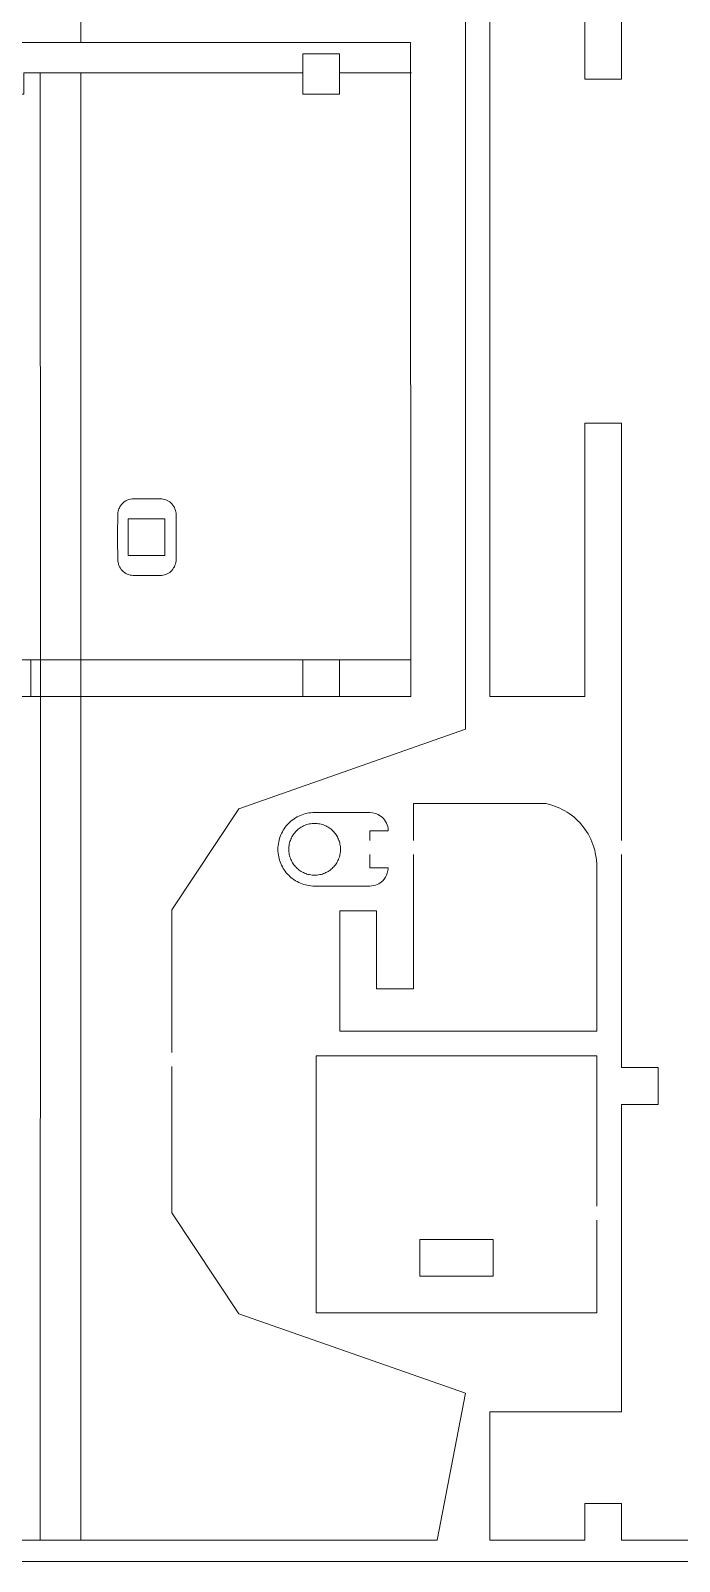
# Model space of a CAD drawing. Header units: centimetres. Extents: x -17.9 to 31.7, y -34.2 to -8.9.
# Drawn here: x 4.83 to 9.43, y -34.15 to -23.3 of the extents above; entities that cross this region are included whole.
import ezdxf

# ---------------------------------------------------------------- set-up
doc = ezdxf.new("R2010")
doc.units = ezdxf.units.CM
doc.header["$MEASUREMENT"] = 0
doc.layers.add('Layer 1', color=7, linetype='Continuous')

msp = doc.modelspace()

# ---------------------------------------------------------------- linework, layer by layer
at = {"layer": 'Layer 1', "color": 250, "lineweight": 9}
for points, knots in [([(8.34638, -17.57712), (8.34638, -17.57712), (8.34638, -18.09908), (8.34638, -18.09908), (8.34638, -18.09908), (8.34638, -18.09908), (8.08538, -18.09908), (8.08538, -18.09908), (8.08538, -18.09908), (8.08538, -18.09908), (8.08538, -18.32952), (8.08538, -18.32952), (8.08538, -18.32952), (8.08538, -18.32952), (8.75753, -18.32952), (8.75753, -18.32952), (8.75753, -18.32952), (8.75753, -18.32952), (8.75753, -18.09908), (8.75753, -18.09908), (8.75753, -18.09908), (8.75753, -18.09908), (9.01853, -18.09908), (9.01853, -18.09908), (9.01853, -18.09908), (9.01853, -18.09908), (9.01853, -20.33743), (9.01853, -20.33743), (9.01853, -20.33743), (9.01853, -20.33743), (9.27946, -20.33743), (9.27946, -20.33743), (9.27946, -20.33743), (9.27946, -20.33743), (9.27946, -20.598), (9.27946, -20.598), (9.27946, -20.598), (9.27946, -20.598), (9.01853, -20.598), (9.01853, -20.598), (9.01853, -20.598), (9.01853, -20.598), (9.01853, -23.64083), (9.01853, -23.64083), (9.01853, -23.64083), (9.01853, -23.64083), (8.75753, -23.64083), (8.75753, -23.64083), (8.75753, -23.64083), (8.75753, -23.64083), (8.75753, -22.77837), (8.75753, -22.77837), (8.75753, -22.77837), (8.75753, -22.77837), (8.08538, -22.77837), (8.08538, -22.77837), (8.08538, -22.77837), (8.08538, -22.77837), (8.08538, -28.02101), (8.08538, -28.02101), (8.08538, -28.02101), (8.08538, -28.02101), (8.75753, -28.02101), (8.75753, -28.02101), (8.75753, -28.02101), (8.75753, -28.02101), (8.75753, -26.08077), (8.75753, -26.08077), (8.75753, -26.08077), (8.75753, -26.08077), (9.01853, -26.08077), (9.01853, -26.08077), (9.01853, -26.08077), (9.01853, -26.08077), (9.01853, -29.03999), (9.01853, -29.03999)], [0, 0, 0, 0, 0.05, 0.05, 0.05, 0.05, 0.1, 0.1, 0.1, 0.1, 0.15, 0.15, 0.15, 0.15, 0.2, 0.2, 0.2, 0.2, 0.25, 0.25, 0.25, 0.25, 0.3, 0.3, 0.3, 0.3, 0.35, 0.35, 0.35, 0.35, 0.4, 0.4, 0.4, 0.4, 0.45, 0.45, 0.45, 0.45, 0.5, 0.5, 0.5, 0.5, 0.55, 0.55, 0.55, 0.55, 0.6, 0.6, 0.6, 0.6, 0.65, 0.65, 0.65, 0.65, 0.7, 0.7, 0.7, 0.7, 0.75, 0.75, 0.75, 0.75, 0.8, 0.8, 0.8, 0.8, 0.85, 0.85, 0.85, 0.85, 0.9, 0.9, 0.9, 0.9, 1, 1, 1, 1]), ([(5.82791, -30.64369), (5.82791, -30.64369), (5.82791, -31.68179), (5.82791, -31.68179), (5.82791, -31.68179), (5.82791, -31.68179), (6.3029, -32.39854), (6.3029, -32.39854), (6.3029, -32.39854), (6.3029, -32.39854), (7.91085, -32.96155), (7.91085, -32.96155), (7.91085, -32.96155), (7.91085, -32.96155), (7.71098, -34.00418), (7.71098, -34.00418), (7.71098, -34.00418), (7.71098, -34.00418), (5.18213, -34.00418), (5.18213, -34.00418), (5.18213, -34.00418), (5.18213, -34.00418), (4.66797, -34.00418), (4.66797, -34.00418), (4.66797, -34.00418), (4.66797, -34.00418), (1.9547, -34.00418), (1.9547, -34.00418), (1.9547, -34.00418), (1.9547, -34.00418), (1.9547, -24.82885), (1.9547, -24.82885), (1.9547, -24.82885), (1.9547, -24.82885), (1.9547, -24.67309), (1.9547, -24.67309), (1.9547, -24.67309), (1.9547, -24.67309), (2.76742, -24.21927), (2.76742, -24.21927), (2.76742, -24.21927), (2.76742, -24.21927), (2.64019, -23.9914), (2.64019, -23.9914), (2.64019, -23.9914), (2.64019, -23.9914), (3.32401, -23.60957), (3.32401, -23.60957), (3.32401, -23.60957), (3.32401, -23.60957), (3.45124, -23.83743), (3.45124, -23.83743), (3.45124, -23.83743), (3.45124, -23.83743), (4.26922, -23.38067), (4.26922, -23.38067), (4.26922, -23.38067), (4.26922, -23.38067), (5.18213, -23.38067), (5.18213, -23.38067), (5.18213, -23.38067), (5.18213, -23.38067), (5.18213, -17.83576), (5.18213, -17.83576)], [0, 0, 0, 0, 0.05882353, 0.05882353, 0.05882353, 0.05882353, 0.11764706, 0.11764706, 0.11764706, 0.11764706, 0.17647059, 0.17647059, 0.17647059, 0.17647059, 0.23529412, 0.23529412, 0.23529412, 0.23529412, 0.29411765, 0.29411765, 0.29411765, 0.29411765, 0.35294118, 0.35294118, 0.35294118, 0.35294118, 0.41176471, 0.41176471, 0.41176471, 0.41176471, 0.47058824, 0.47058824, 0.47058824, 0.47058824, 0.52941176, 0.52941176, 0.52941176, 0.52941176, 0.58823529, 0.58823529, 0.58823529, 0.58823529, 0.64705882, 0.64705882, 0.64705882, 0.64705882, 0.70588235, 0.70588235, 0.70588235, 0.70588235, 0.76470588, 0.76470588, 0.76470588, 0.76470588, 0.82352941, 0.82352941, 0.82352941, 0.82352941, 0.88235294, 0.88235294, 0.88235294, 0.88235294, 1, 1, 1, 1]), ([(5.82791, -20.77385), (5.82791, -20.77385), (5.82791, -21.36777), (5.82791, -21.36777), (5.82791, -21.36777), (5.82791, -21.36777), (6.3029, -22.0844), (6.3029, -22.0844), (6.3029, -22.0844), (6.3029, -22.0844), (7.91085, -22.64753), (7.91085, -22.64753), (7.91085, -22.64753), (7.91085, -22.64753), (7.91085, -28.25243), (7.91085, -28.25243), (7.91085, -28.25243), (7.91085, -28.25243), (6.30292, -28.81552), (6.30292, -28.81552), (6.30292, -28.81552), (6.30292, -28.81552), (5.82791, -29.53218), (5.82791, -29.53218), (5.82791, -29.53218), (5.82791, -29.53218), (5.82791, -30.54369), (5.82791, -30.54369)], [0, 0, 0, 0, 0.125, 0.125, 0.125, 0.125, 0.25, 0.25, 0.25, 0.25, 0.375, 0.375, 0.375, 0.375, 0.5, 0.5, 0.5, 0.5, 0.625, 0.625, 0.625, 0.625, 0.75, 0.75, 0.75, 0.75, 1, 1, 1, 1]), ([(9.01853, -29.13999), (9.01853, -29.13999), (9.01853, -30.65165), (9.01853, -30.65165), (9.01853, -30.65165), (9.01853, -30.65165), (9.27949, -30.65165), (9.27949, -30.65165), (9.27949, -30.65165), (9.27949, -30.65165), (9.27949, -30.91297), (9.27949, -30.91297), (9.27949, -30.91297), (9.27949, -30.91297), (9.01853, -30.91297), (9.01853, -30.91297), (9.01853, -30.91297), (9.01853, -30.91297), (9.01853, -33.0924), (9.01853, -33.0924), (9.01853, -33.0924), (9.01853, -33.0924), (8.08538, -33.0924), (8.08538, -33.0924), (8.08538, -33.0924), (8.08538, -33.0924), (8.08538, -34.00418), (8.08538, -34.00418), (8.08538, -34.00418), (8.08538, -34.00418), (8.75753, -34.00418), (8.75753, -34.00418), (8.75753, -34.00418), (8.75753, -34.00418), (8.75753, -33.7432), (8.75753, -33.7432), (8.75753, -33.7432), (8.75753, -33.7432), (9.01853, -33.7432), (9.01853, -33.7432), (9.01853, -33.7432), (9.01853, -33.7432), (9.01853, -34.00418), (9.01853, -34.00418), (9.01853, -34.00418), (9.01853, -34.00418), (14.08978, -34.00418), (14.08978, -34.00418), (14.08978, -34.00418), (14.08978, -34.00418), (14.08978, -33.7432), (14.08978, -33.7432), (14.08978, -33.7432), (14.08978, -33.7432), (14.35076, -33.7432), (14.35076, -33.7432), (14.35076, -33.7432), (14.35076, -33.7432), (14.35076, -34.00418), (14.35076, -34.00418), (14.35076, -34.00418), (14.35076, -34.00418), (15.0229, -34.00418), (15.0229, -34.00418), (15.0229, -34.00418), (15.0229, -34.00418), (15.0229, -33.0924), (15.0229, -33.0924), (15.0229, -33.0924), (15.0229, -33.0924), (14.08897, -33.09242), (14.08897, -33.09242), (14.08897, -33.09242), (14.08897, -33.09242), (14.08886, -30.91204), (14.08886, -30.91204), (14.08886, -30.91204), (14.08886, -30.91204), (13.8289, -30.91223), (13.8289, -30.91223), (13.8289, -30.91223), (13.8289, -30.91223), (13.82879, -30.65333), (13.82879, -30.65333), (13.82879, -30.65333), (13.82879, -30.65333), (14.08886, -30.65309), (14.08886, -30.65309), (14.08886, -30.65309), (14.08886, -30.65309), (14.08905, -26.08074), (14.08905, -26.08074), (14.08905, -26.08074), (14.08905, -26.08074), (14.35076, -26.08077), (14.35076, -26.08077), (14.35076, -26.08077), (14.35076, -26.08077), (14.35076, -28.02101), (14.35076, -28.02101), (14.35076, -28.02101), (14.35076, -28.02101), (15.0229, -28.02101), (15.0229, -28.02101), (15.0229, -28.02101), (15.0229, -28.02101), (15.0229, -22.77837), (15.0229, -22.77837), (15.0229, -22.77837), (15.0229, -22.77837), (14.35074, -22.77837), (14.35074, -22.77837), (14.35074, -22.77837), (14.35074, -22.77837), (14.35074, -23.6408), (14.35074, -23.6408), (14.35074, -23.6408), (14.35074, -23.6408), (14.08967, -23.6408), (14.08967, -23.6408), (14.08967, -23.6408), (14.08967, -23.6408), (14.08967, -22.52685), (14.08967, -22.52685)], [0, 0, 0, 0, 0.03125, 0.03125, 0.03125, 0.03125, 0.0625, 0.0625, 0.0625, 0.0625, 0.09375, 0.09375, 0.09375, 0.09375, 0.125, 0.125, 0.125, 0.125, 0.15625, 0.15625, 0.15625, 0.15625, 0.1875, 0.1875, 0.1875, 0.1875, 0.21875, 0.21875, 0.21875, 0.21875, 0.25, 0.25, 0.25, 0.25, 0.28125, 0.28125, 0.28125, 0.28125, 0.3125, 0.3125, 0.3125, 0.3125, 0.34375, 0.34375, 0.34375, 0.34375, 0.375, 0.375, 0.375, 0.375, 0.40625, 0.40625, 0.40625, 0.40625, 0.4375, 0.4375, 0.4375, 0.4375, 0.46875, 0.46875, 0.46875, 0.46875, 0.5, 0.5, 0.5, 0.5, 0.53125, 0.53125, 0.53125, 0.53125, 0.5625, 0.5625, 0.5625, 0.5625, 0.59375, 0.59375, 0.59375, 0.59375, 0.625, 0.625, 0.625, 0.625, 0.65625, 0.65625, 0.65625, 0.65625, 0.6875, 0.6875, 0.6875, 0.6875, 0.71875, 0.71875, 0.71875, 0.71875, 0.75, 0.75, 0.75, 0.75, 0.78125, 0.78125, 0.78125, 0.78125, 0.8125, 0.8125, 0.8125, 0.8125, 0.84375, 0.84375, 0.84375, 0.84375, 0.875, 0.875, 0.875, 0.875, 0.90625, 0.90625, 0.90625, 0.90625, 0.9375, 0.9375, 0.9375, 0.9375, 1, 1, 1, 1]), ([(7.52811, -23.5968), (7.52811, -23.5968), (7.52334, -23.5968), (7.52334, -23.5968), (7.52334, -23.5968), (7.52334, -23.5968), (7.52073, -23.5968), (7.52073, -23.5968), (7.52073, -23.5968), (7.52073, -23.5968), (7.52376, -28.02103), (7.52376, -28.02103), (7.52376, -28.02103), (7.52376, -28.02103), (7.0181, -28.02103), (7.0181, -28.02103)], [0, 0, 0, 0, 0.2, 0.2, 0.2, 0.2, 0.4, 0.4, 0.4, 0.4, 0.6, 0.6, 0.6, 0.6, 1, 1, 1, 1]), ([(5.51677, -26.75935), (5.51677, -26.75935), (5.77716, -26.75935), (5.77716, -26.75935), (5.77716, -26.75935), (5.77716, -26.75935), (5.77716, -27.01973), (5.77716, -27.01973), (5.77716, -27.01973), (5.77716, -27.01973), (5.51677, -27.01973), (5.51677, -27.01973), (5.51677, -27.01973), (5.51677, -27.01973), (5.51677, -26.75935), (5.51677, -26.75935)], [0, 0, 0, 0, 0.2, 0.2, 0.2, 0.2, 0.4, 0.4, 0.4, 0.4, 0.6, 0.6, 0.6, 0.6, 1, 1, 1, 1]), ([(4.56504, -27.76005), (4.56504, -27.76005), (4.56504, -28.02103), (4.56504, -28.02103), (4.56504, -28.02103), (4.56504, -28.02103), (4.66843, -28.02103), (4.66843, -28.02103), (4.66843, -28.02103), (4.66843, -28.02103), (4.82606, -28.02103), (4.82606, -28.02103), (4.82606, -28.02103), (4.82606, -28.02103), (4.82606, -27.76005), (4.82606, -27.76005), (4.82606, -27.76005), (4.82606, -27.76005), (4.56504, -27.76005), (4.56504, -27.76005)], [0, 0, 0, 0, 0.16666667, 0.16666667, 0.16666667, 0.16666667, 0.33333333, 0.33333333, 0.33333333, 0.33333333, 0.5, 0.5, 0.5, 0.5, 0.66666667, 0.66666667, 0.66666667, 0.66666667, 1, 1, 1, 1]), ([(6.75736, -27.76005), (6.75736, -27.76005), (6.75736, -28.02103), (6.75736, -28.02103), (6.75736, -28.02103), (6.75736, -28.02103), (7.0181, -28.02103), (7.0181, -28.02103), (7.0181, -28.02103), (7.0181, -28.02103), (7.0181, -27.76005), (7.0181, -27.76005), (7.0181, -27.76005), (7.0181, -27.76005), (6.75736, -27.76005), (6.75736, -27.76005)], [0, 0, 0, 0, 0.2, 0.2, 0.2, 0.2, 0.4, 0.4, 0.4, 0.4, 0.6, 0.6, 0.6, 0.6, 1, 1, 1, 1]), ([(7.23261, -29.03999), (7.23261, -29.03999), (7.23261, -28.97295), (7.23261, -28.97295), (7.23261, -28.97295), (7.23261, -28.97295), (7.36311, -28.97295), (7.36311, -28.97295), (7.36311, -28.97295), (7.36311, -28.97011), (7.36269, -28.96727), (7.36269, -28.96442), (7.36269, -28.96442), (7.36269, -28.96159), (7.36199, -28.95874), (7.36199, -28.95592), (7.36199, -28.95592), (7.35731, -28.92039), (7.33795, -28.88843), (7.30861, -28.86785), (7.30861, -28.86785), (7.28629, -28.85218), (7.25988, -28.84336), (7.23261, -28.84246), (7.23261, -28.84246), (7.23261, -28.84246), (6.84107, -28.84246), (6.84107, -28.84246), (6.84107, -28.84246), (6.84107, -28.84246), (6.82764, -28.8428), (6.82764, -28.8428), (6.82764, -28.8428), (6.82764, -28.8428), (6.81445, -28.84381), (6.81445, -28.84381), (6.81445, -28.84381), (6.81445, -28.84381), (6.80145, -28.84547), (6.80145, -28.84547), (6.80145, -28.84547), (6.80145, -28.84547), (6.78866, -28.84777), (6.78866, -28.84777), (6.78866, -28.84777), (6.78866, -28.84777), (6.77607, -28.85068), (6.77607, -28.85068), (6.77607, -28.85068), (6.77607, -28.85068), (6.76374, -28.8542), (6.76374, -28.8542), (6.76374, -28.8542), (6.76374, -28.8542), (6.75166, -28.8583), (6.75166, -28.8583), (6.75166, -28.8583), (6.75166, -28.8583), (6.73983, -28.86298), (6.73983, -28.86298), (6.73983, -28.86298), (6.73983, -28.86298), (6.72831, -28.86821), (6.72831, -28.86821), (6.72831, -28.86821), (6.72831, -28.86821), (6.71708, -28.87397), (6.71708, -28.87397), (6.71708, -28.87397), (6.71708, -28.87397), (6.70617, -28.88026), (6.70617, -28.88026), (6.70617, -28.88026), (6.70617, -28.88026), (6.69559, -28.88706), (6.69559, -28.88706), (6.69559, -28.88706), (6.69559, -28.88706), (6.68538, -28.89434), (6.68538, -28.89434), (6.68538, -28.89434), (6.68538, -28.89434), (6.67552, -28.90209), (6.67552, -28.90209), (6.67552, -28.90209), (6.67552, -28.90209), (6.66608, -28.91029), (6.66608, -28.91029), (6.66608, -28.91029), (6.66608, -28.91029), (6.65701, -28.91894), (6.65701, -28.91894), (6.65701, -28.91894), (6.65701, -28.91894), (6.64838, -28.92801), (6.64838, -28.92801), (6.64838, -28.92801), (6.64838, -28.92801), (6.64018, -28.93748), (6.64018, -28.93748), (6.64018, -28.93748), (6.64018, -28.93748), (6.63242, -28.94735), (6.63242, -28.94735), (6.63242, -28.94735), (6.63242, -28.94735), (6.62515, -28.95758), (6.62515, -28.95758), (6.62515, -28.95758), (6.62515, -28.95758), (6.61836, -28.96817), (6.61836, -28.96817), (6.61836, -28.96817), (6.61836, -28.96817), (6.61207, -28.9791), (6.61207, -28.9791), (6.61207, -28.9791), (6.61207, -28.9791), (6.60631, -28.99037), (6.60631, -28.99037), (6.60631, -28.99037), (6.60631, -28.99037), (6.60108, -29.00193), (6.60108, -29.00193), (6.60108, -29.00193), (6.60108, -29.00193), (6.59639, -29.01378), (6.59639, -29.01378), (6.59639, -29.01378), (6.59639, -29.01378), (6.59229, -29.02592), (6.59229, -29.02592), (6.59229, -29.02592), (6.59229, -29.02592), (6.58877, -29.03831), (6.58877, -29.03831), (6.58877, -29.03831), (6.58877, -29.03831), (6.58584, -29.05094), (6.58584, -29.05094), (6.58584, -29.05094), (6.58584, -29.05094), (6.58355, -29.06379), (6.58355, -29.06379), (6.58355, -29.06379), (6.58355, -29.06379), (6.58188, -29.07685), (6.58188, -29.07685), (6.58188, -29.07685), (6.58188, -29.07685), (6.58087, -29.09011), (6.58087, -29.09011), (6.58087, -29.09011), (6.58087, -29.09011), (6.58053, -29.10355), (6.58053, -29.10355), (6.58053, -29.10355), (6.58053, -29.10355), (6.58087, -29.11698), (6.58087, -29.11698), (6.58087, -29.11698), (6.58087, -29.11698), (6.58188, -29.13024), (6.58188, -29.13024), (6.58188, -29.13024), (6.58188, -29.13024), (6.58355, -29.1433), (6.58355, -29.1433), (6.58355, -29.1433), (6.58355, -29.1433), (6.58584, -29.15615), (6.58584, -29.15615), (6.58584, -29.15615), (6.58584, -29.15615), (6.58877, -29.16877), (6.58877, -29.16877), (6.58877, -29.16877), (6.58877, -29.16877), (6.59229, -29.18116), (6.59229, -29.18116), (6.59229, -29.18116), (6.59229, -29.18116), (6.59639, -29.19328), (6.59639, -29.19328), (6.59639, -29.19328), (6.59639, -29.19328), (6.60108, -29.20513), (6.60108, -29.20513), (6.60108, -29.20513), (6.60108, -29.20513), (6.60631, -29.21669), (6.60631, -29.21669), (6.60631, -29.21669), (6.60631, -29.21669), (6.61207, -29.22795), (6.61207, -29.22795), (6.61207, -29.22795), (6.61207, -29.22795), (6.61836, -29.23887), (6.61836, -29.23887), (6.61836, -29.23887), (6.61836, -29.23887), (6.62515, -29.24945), (6.62515, -29.24945), (6.62515, -29.24945), (6.62515, -29.24945), (6.63242, -29.25968), (6.63242, -29.25968), (6.63242, -29.25968), (6.63242, -29.25968), (6.64017, -29.26953), (6.64017, -29.26953), (6.64017, -29.26953), (6.64017, -29.26953), (6.64838, -29.279), (6.64838, -29.279), (6.64838, -29.279), (6.64838, -29.279), (6.65701, -29.28806), (6.65701, -29.28806), (6.65701, -29.28806), (6.65701, -29.28806), (6.66608, -29.2967), (6.66608, -29.2967), (6.66608, -29.2967), (6.66608, -29.2967), (6.67552, -29.30489), (6.67552, -29.30489), (6.67552, -29.30489), (6.67552, -29.30489), (6.68538, -29.31263), (6.68538, -29.31263), (6.68538, -29.31263), (6.68538, -29.31263), (6.69559, -29.31991), (6.69559, -29.31991), (6.69559, -29.31991), (6.69559, -29.31991), (6.70617, -29.32669), (6.70617, -29.32669), (6.70617, -29.32669), (6.70617, -29.32669), (6.71708, -29.33297), (6.71708, -29.33297), (6.71708, -29.33297), (6.71708, -29.33297), (6.72831, -29.33872), (6.72831, -29.33872), (6.72831, -29.33872), (6.72831, -29.33872), (6.73983, -29.34395), (6.73983, -29.34395), (6.73983, -29.34395), (6.73983, -29.34395), (6.75165, -29.34862), (6.75165, -29.34862), (6.75165, -29.34862), (6.75165, -29.34862), (6.76374, -29.35272), (6.76374, -29.35272), (6.76374, -29.35272), (6.76374, -29.35272), (6.77607, -29.35623), (6.77607, -29.35623), (6.77607, -29.35623), (6.77607, -29.35623), (6.78865, -29.35914), (6.78865, -29.35914), (6.78865, -29.35914), (6.78865, -29.35914), (6.80145, -29.36144), (6.80145, -29.36144), (6.80145, -29.36144), (6.80145, -29.36144), (6.81445, -29.36309), (6.81445, -29.36309), (6.81445, -29.36309), (6.81445, -29.36309), (6.82764, -29.3641), (6.82764, -29.3641), (6.82764, -29.3641), (6.82764, -29.3641), (6.84115, -29.36443), (6.84115, -29.36443)], [0, 0, 0, 0, 0.01388889, 0.01388889, 0.01388889, 0.01388889, 0.02777778, 0.02777778, 0.02777778, 0.02777778, 0.04166667, 0.04166667, 0.04166667, 0.04166667, 0.05555556, 0.05555556, 0.05555556, 0.05555556, 0.06944444, 0.06944444, 0.06944444, 0.06944444, 0.08333333, 0.08333333, 0.08333333, 0.08333333, 0.09722222, 0.09722222, 0.09722222, 0.09722222, 0.11111111, 0.11111111, 0.11111111, 0.11111111, 0.125, 0.125, 0.125, 0.125, 0.13888889, 0.13888889, 0.13888889, 0.13888889, 0.15277778, 0.15277778, 0.15277778, 0.15277778, 0.16666667, 0.16666667, 0.16666667, 0.16666667, 0.18055556, 0.18055556, 0.18055556, 0.18055556, 0.19444444, 0.19444444, 0.19444444, 0.19444444, 0.20833333, 0.20833333, 0.20833333, 0.20833333, 0.22222222, 0.22222222, 0.22222222, 0.22222222, 0.23611111, 0.23611111, 0.23611111, 0.23611111, 0.25, 0.25, 0.25, 0.25, 0.26388889, 0.26388889, 0.26388889, 0.26388889, 0.27777778, 0.27777778, 0.27777778, 0.27777778, 0.29166667, 0.29166667, 0.29166667, 0.29166667, 0.30555556, 0.30555556, 0.30555556, 0.30555556, 0.31944444, 0.31944444, 0.31944444, 0.31944444, 0.33333333, 0.33333333, 0.33333333, 0.33333333, 0.34722222, 0.34722222, 0.34722222, 0.34722222, 0.36111111, 0.36111111, 0.36111111, 0.36111111, 0.375, 0.375, 0.375, 0.375, 0.38888889, 0.38888889, 0.38888889, 0.38888889, 0.40277778, 0.40277778, 0.40277778, 0.40277778, 0.41666667, 0.41666667, 0.41666667, 0.41666667, 0.43055556, 0.43055556, 0.43055556, 0.43055556, 0.44444444, 0.44444444, 0.44444444, 0.44444444, 0.45833333, 0.45833333, 0.45833333, 0.45833333, 0.47222222, 0.47222222, 0.47222222, 0.47222222, 0.48611111, 0.48611111, 0.48611111, 0.48611111, 0.5, 0.5, 0.5, 0.5, 0.51388889, 0.51388889, 0.51388889, 0.51388889, 0.52777778, 0.52777778, 0.52777778, 0.52777778, 0.54166667, 0.54166667, 0.54166667, 0.54166667, 0.55555556, 0.55555556, 0.55555556, 0.55555556, 0.56944444, 0.56944444, 0.56944444, 0.56944444, 0.58333333, 0.58333333, 0.58333333, 0.58333333, 0.59722222, 0.59722222, 0.59722222, 0.59722222, 0.61111111, 0.61111111, 0.61111111, 0.61111111, 0.625, 0.625, 0.625, 0.625, 0.63888889, 0.63888889, 0.63888889, 0.63888889, 0.65277778, 0.65277778, 0.65277778, 0.65277778, 0.66666667, 0.66666667, 0.66666667, 0.66666667, 0.68055556, 0.68055556, 0.68055556, 0.68055556, 0.69444444, 0.69444444, 0.69444444, 0.69444444, 0.70833333, 0.70833333, 0.70833333, 0.70833333, 0.72222222, 0.72222222, 0.72222222, 0.72222222, 0.73611111, 0.73611111, 0.73611111, 0.73611111, 0.75, 0.75, 0.75, 0.75, 0.76388889, 0.76388889, 0.76388889, 0.76388889, 0.77777778, 0.77777778, 0.77777778, 0.77777778, 0.79166667, 0.79166667, 0.79166667, 0.79166667, 0.80555556, 0.80555556, 0.80555556, 0.80555556, 0.81944444, 0.81944444, 0.81944444, 0.81944444, 0.83333333, 0.83333333, 0.83333333, 0.83333333, 0.84722222, 0.84722222, 0.84722222, 0.84722222, 0.86111111, 0.86111111, 0.86111111, 0.86111111, 0.875, 0.875, 0.875, 0.875, 0.88888889, 0.88888889, 0.88888889, 0.88888889, 0.90277778, 0.90277778, 0.90277778, 0.90277778, 0.91666667, 0.91666667, 0.91666667, 0.91666667, 0.93055556, 0.93055556, 0.93055556, 0.93055556, 0.94444444, 0.94444444, 0.94444444, 0.94444444, 0.95833333, 0.95833333, 0.95833333, 0.95833333, 0.97222222, 0.97222222, 0.97222222, 0.97222222, 1, 1, 1, 1]), ([(8.84396, -30.39351), (8.84396, -30.39351), (8.84396, -29.22443), (8.84396, -29.22443), (8.84396, -29.22443), (8.84304, -29.19232), (8.83933, -29.16035), (8.83291, -29.12888), (8.83291, -29.12888), (8.82186, -29.07473), (8.80073, -29.02314), (8.77065, -28.97678), (8.77065, -28.97678), (8.71307, -28.88802), (8.62635, -28.8221), (8.52542, -28.79037), (8.52542, -28.79037), (8.51405, -28.7868), (8.50258, -28.78355), (8.49104, -28.78064), (8.49104, -28.78064), (8.48565, -28.77928), (8.48018, -28.77825), (8.47467, -28.77757), (8.47467, -28.77757), (8.47467, -28.77757), (7.54156, -28.77757), (7.54156, -28.77757), (7.54156, -28.77757), (7.54156, -28.77757), (7.54156, -29.03999), (7.54156, -29.03999)], [0, 0, 0, 0, 0.11111111, 0.11111111, 0.11111111, 0.11111111, 0.22222222, 0.22222222, 0.22222222, 0.22222222, 0.33333333, 0.33333333, 0.33333333, 0.33333333, 0.44444444, 0.44444444, 0.44444444, 0.44444444, 0.55555556, 0.55555556, 0.55555556, 0.55555556, 0.66666667, 0.66666667, 0.66666667, 0.66666667, 0.77777778, 0.77777778, 0.77777778, 0.77777778, 1, 1, 1, 1]), ([(6.72454, -28.96175), (6.72454, -28.96175), (6.71788, -28.96752), (6.71788, -28.96752), (6.71788, -28.96752), (6.71788, -28.96752), (6.7115, -28.97361), (6.7115, -28.97361), (6.7115, -28.97361), (6.7115, -28.97361), (6.70542, -28.97999), (6.70542, -28.97999), (6.70542, -28.97999), (6.70542, -28.97999), (6.69965, -28.98665), (6.69965, -28.98665), (6.69965, -28.98665), (6.69965, -28.98665), (6.69419, -28.9936), (6.69419, -28.9936), (6.69419, -28.9936), (6.69419, -28.9936), (6.68906, -29.0008), (6.68906, -29.0008), (6.68906, -29.0008), (6.68906, -29.0008), (6.68428, -29.00826), (6.68428, -29.00826), (6.68428, -29.00826), (6.68428, -29.00826), (6.67987, -29.01595), (6.67987, -29.01595), (6.67987, -29.01595), (6.67987, -29.01595), (6.67579, -29.02387), (6.67579, -29.02387), (6.67579, -29.02387), (6.67579, -29.02387), (6.67212, -29.03201), (6.67212, -29.03201), (6.67212, -29.03201), (6.67212, -29.03201), (6.66882, -29.04035), (6.66882, -29.04035), (6.66882, -29.04035), (6.66882, -29.04035), (6.66593, -29.04888), (6.66593, -29.04888), (6.66593, -29.04888), (6.66593, -29.04888), (6.66344, -29.0576), (6.66344, -29.0576), (6.66344, -29.0576), (6.66344, -29.0576), (6.6614, -29.06649), (6.6614, -29.06649), (6.6614, -29.06649), (6.6614, -29.06649), (6.65978, -29.07554), (6.65978, -29.07554), (6.65978, -29.07554), (6.65978, -29.07554), (6.6586, -29.08473), (6.6586, -29.08473), (6.6586, -29.08473), (6.6586, -29.08473), (6.65789, -29.09406), (6.65789, -29.09406), (6.65789, -29.09406), (6.65789, -29.09406), (6.65765, -29.10351), (6.65765, -29.10351), (6.65765, -29.10351), (6.65765, -29.10351), (6.65789, -29.11297), (6.65789, -29.11297), (6.65789, -29.11297), (6.65789, -29.11297), (6.6586, -29.1223), (6.6586, -29.1223), (6.6586, -29.1223), (6.6586, -29.1223), (6.65978, -29.13148), (6.65978, -29.13148), (6.65978, -29.13148), (6.65978, -29.13148), (6.6614, -29.14053), (6.6614, -29.14053), (6.6614, -29.14053), (6.6614, -29.14053), (6.66344, -29.14941), (6.66344, -29.14941), (6.66344, -29.14941), (6.66344, -29.14941), (6.66593, -29.15813), (6.66593, -29.15813), (6.66593, -29.15813), (6.66593, -29.15813), (6.66882, -29.16667), (6.66882, -29.16667), (6.66882, -29.16667), (6.66882, -29.16667), (6.67212, -29.175), (6.67212, -29.175), (6.67212, -29.175), (6.67212, -29.175), (6.67579, -29.18313), (6.67579, -29.18313), (6.67579, -29.18313), (6.67579, -29.18313), (6.67987, -29.19105), (6.67987, -29.19105), (6.67987, -29.19105), (6.67987, -29.19105), (6.68428, -29.19874), (6.68428, -29.19874), (6.68428, -29.19874), (6.68428, -29.19874), (6.68906, -29.20619), (6.68906, -29.20619), (6.68906, -29.20619), (6.68906, -29.20619), (6.69419, -29.21338), (6.69419, -29.21338), (6.69419, -29.21338), (6.69419, -29.21338), (6.69965, -29.22032), (6.69965, -29.22032), (6.69965, -29.22032), (6.69965, -29.22032), (6.70542, -29.22697), (6.70542, -29.22697), (6.70542, -29.22697), (6.70542, -29.22697), (6.7115, -29.23336), (6.7115, -29.23336), (6.7115, -29.23336), (6.7115, -29.23336), (6.71788, -29.23943), (6.71788, -29.23943), (6.71788, -29.23943), (6.71788, -29.23943), (6.72454, -29.2452), (6.72454, -29.2452), (6.72454, -29.2452), (6.72454, -29.2452), (6.73147, -29.25065), (6.73147, -29.25065), (6.73147, -29.25065), (6.73147, -29.25065), (6.73866, -29.25576), (6.73866, -29.25576), (6.73866, -29.25576), (6.73866, -29.25576), (6.74612, -29.26054), (6.74612, -29.26054), (6.74612, -29.26054), (6.74612, -29.26054), (6.75379, -29.26496), (6.75379, -29.26496), (6.75379, -29.26496), (6.75379, -29.26496), (6.76169, -29.26901), (6.76169, -29.26901), (6.76169, -29.26901), (6.76169, -29.26901), (6.76981, -29.27268), (6.76981, -29.27268), (6.76981, -29.27268), (6.76981, -29.27268), (6.77813, -29.27597), (6.77813, -29.27597), (6.77813, -29.27597), (6.77813, -29.27597), (6.78664, -29.27886), (6.78664, -29.27886), (6.78664, -29.27886), (6.78664, -29.27886), (6.79533, -29.28132), (6.79533, -29.28132), (6.79533, -29.28132), (6.79533, -29.28132), (6.80419, -29.28338), (6.80419, -29.28338), (6.80419, -29.28338), (6.80419, -29.28338), (6.8132, -29.28499), (6.8132, -29.28499), (6.8132, -29.28499), (6.8132, -29.28499), (6.82235, -29.28616), (6.82235, -29.28616), (6.82235, -29.28616), (6.82235, -29.28616), (6.83164, -29.28686), (6.83164, -29.28686), (6.83164, -29.28686), (6.83164, -29.28686), (6.84104, -29.28711), (6.84104, -29.28711), (6.84104, -29.28711), (6.84104, -29.28711), (6.85052, -29.28686), (6.85052, -29.28686), (6.85052, -29.28686), (6.85052, -29.28686), (6.85987, -29.28616), (6.85987, -29.28616), (6.85987, -29.28616), (6.85987, -29.28616), (6.86907, -29.28499), (6.86907, -29.28499), (6.86907, -29.28499), (6.86907, -29.28499), (6.87813, -29.28338), (6.87813, -29.28338), (6.87813, -29.28338), (6.87813, -29.28338), (6.88703, -29.28132), (6.88703, -29.28132), (6.88703, -29.28132), (6.88703, -29.28132), (6.89576, -29.27886), (6.89576, -29.27886), (6.89576, -29.27886), (6.89576, -29.27886), (6.90429, -29.27597), (6.90429, -29.27597), (6.90429, -29.27597), (6.90429, -29.27597), (6.91264, -29.27268), (6.91264, -29.27268), (6.91264, -29.27268), (6.91264, -29.27268), (6.92077, -29.26901), (6.92077, -29.26901), (6.92077, -29.26901), (6.92077, -29.26901), (6.92869, -29.26496), (6.92869, -29.26496), (6.92869, -29.26496), (6.92869, -29.26496), (6.93638, -29.26054), (6.93638, -29.26054), (6.93638, -29.26054), (6.93638, -29.26054), (6.94383, -29.25576), (6.94383, -29.25576), (6.94383, -29.25576), (6.94383, -29.25576), (6.95103, -29.25065), (6.95103, -29.25065), (6.95103, -29.25065), (6.95103, -29.25065), (6.95795, -29.2452), (6.95795, -29.2452), (6.95795, -29.2452), (6.95795, -29.2452), (6.96461, -29.23943), (6.96461, -29.23943), (6.96461, -29.23943), (6.96461, -29.23943), (6.97098, -29.23336), (6.97098, -29.23336), (6.97098, -29.23336), (6.97098, -29.23336), (6.97706, -29.22697), (6.97706, -29.22697), (6.97706, -29.22697), (6.97706, -29.22697), (6.98281, -29.22032), (6.98281, -29.22032), (6.98281, -29.22032), (6.98281, -29.22032), (6.98825, -29.21338), (6.98825, -29.21338), (6.98825, -29.21338), (6.98825, -29.21338), (6.99336, -29.20619), (6.99336, -29.20619), (6.99336, -29.20619), (6.99336, -29.20619), (6.99812, -29.19874), (6.99812, -29.19874), (6.99812, -29.19874), (6.99812, -29.19874), (7.00253, -29.19105), (7.00253, -29.19105), (7.00253, -29.19105), (7.00253, -29.19105), (7.00658, -29.18313), (7.00658, -29.18313), (7.00658, -29.18313), (7.00658, -29.18313), (7.01026, -29.175), (7.01026, -29.175), (7.01026, -29.175), (7.01026, -29.175), (7.01353, -29.16667), (7.01353, -29.16667), (7.01353, -29.16667), (7.01353, -29.16667), (7.01641, -29.15813), (7.01641, -29.15813), (7.01641, -29.15813), (7.01641, -29.15813), (7.01887, -29.14941), (7.01887, -29.14941), (7.01887, -29.14941), (7.01887, -29.14941), (7.02091, -29.14053), (7.02091, -29.14053), (7.02091, -29.14053), (7.02091, -29.14053), (7.02251, -29.13148), (7.02251, -29.13148), (7.02251, -29.13148), (7.02251, -29.13148), (7.02368, -29.1223), (7.02368, -29.1223), (7.02368, -29.1223), (7.02368, -29.1223), (7.02439, -29.11297), (7.02439, -29.11297), (7.02439, -29.11297), (7.02439, -29.11297), (7.02463, -29.10351), (7.02463, -29.10351), (7.02463, -29.10351), (7.02463, -29.10351), (7.02439, -29.09406), (7.02439, -29.09406), (7.02439, -29.09406), (7.02439, -29.09406), (7.02368, -29.08473), (7.02368, -29.08473), (7.02368, -29.08473), (7.02368, -29.08473), (7.02251, -29.07554), (7.02251, -29.07554), (7.02251, -29.07554), (7.02251, -29.07554), (7.02091, -29.06649), (7.02091, -29.06649), (7.02091, -29.06649), (7.02091, -29.06649), (7.01887, -29.0576), (7.01887, -29.0576), (7.01887, -29.0576), (7.01887, -29.0576), (7.01641, -29.04888), (7.01641, -29.04888), (7.01641, -29.04888), (7.01641, -29.04888), (7.01353, -29.04035), (7.01353, -29.04035), (7.01353, -29.04035), (7.01353, -29.04035), (7.01026, -29.03201), (7.01026, -29.03201), (7.01026, -29.03201), (7.01026, -29.03201), (7.00658, -29.02387), (7.00658, -29.02387), (7.00658, -29.02387), (7.00658, -29.02387), (7.00253, -29.01595), (7.00253, -29.01595), (7.00253, -29.01595), (7.00253, -29.01595), (6.99812, -29.00826), (6.99812, -29.00826), (6.99812, -29.00826), (6.99812, -29.00826), (6.99336, -29.0008), (6.99336, -29.0008), (6.99336, -29.0008), (6.99336, -29.0008), (6.98825, -28.9936), (6.98825, -28.9936), (6.98825, -28.9936), (6.98825, -28.9936), (6.98281, -28.98665), (6.98281, -28.98665), (6.98281, -28.98665), (6.98281, -28.98665), (6.97706, -28.97999), (6.97706, -28.97999), (6.97706, -28.97999), (6.97706, -28.97999), (6.97098, -28.97361), (6.97098, -28.97361), (6.97098, -28.97361), (6.97098, -28.97361), (6.96461, -28.96752), (6.96461, -28.96752), (6.96461, -28.96752), (6.96461, -28.96752), (6.95795, -28.96175), (6.95795, -28.96175), (6.95795, -28.96175), (6.95795, -28.96175), (6.95103, -28.95629), (6.95103, -28.95629), (6.95103, -28.95629), (6.95103, -28.95629), (6.94383, -28.95117), (6.94383, -28.95117), (6.94383, -28.95117), (6.94383, -28.95117), (6.93638, -28.94639), (6.93638, -28.94639), (6.93638, -28.94639), (6.93638, -28.94639), (6.92869, -28.94197), (6.92869, -28.94197), (6.92869, -28.94197), (6.92869, -28.94197), (6.92077, -28.93792), (6.92077, -28.93792), (6.92077, -28.93792), (6.92077, -28.93792), (6.91264, -28.93424), (6.91264, -28.93424), (6.91264, -28.93424), (6.91264, -28.93424), (6.90429, -28.93094), (6.90429, -28.93094), (6.90429, -28.93094), (6.90429, -28.93094), (6.89576, -28.92806), (6.89576, -28.92806), (6.89576, -28.92806), (6.89576, -28.92806), (6.88703, -28.92558), (6.88703, -28.92558), (6.88703, -28.92558), (6.88703, -28.92558), (6.87813, -28.92353), (6.87813, -28.92353), (6.87813, -28.92353), (6.87813, -28.92353), (6.86907, -28.92192), (6.86907, -28.92192), (6.86907, -28.92192), (6.86907, -28.92192), (6.85987, -28.92074), (6.85987, -28.92074), (6.85987, -28.92074), (6.85987, -28.92074), (6.85052, -28.92003), (6.85052, -28.92003), (6.85052, -28.92003), (6.85052, -28.92003), (6.84104, -28.91979), (6.84104, -28.91979), (6.84104, -28.91979), (6.84104, -28.91979), (6.83164, -28.92003), (6.83164, -28.92003), (6.83164, -28.92003), (6.83164, -28.92003), (6.82235, -28.92074), (6.82235, -28.92074), (6.82235, -28.92074), (6.82235, -28.92074), (6.8132, -28.92192), (6.8132, -28.92192), (6.8132, -28.92192), (6.8132, -28.92192), (6.80419, -28.92353), (6.80419, -28.92353), (6.80419, -28.92353), (6.80419, -28.92353), (6.79533, -28.92558), (6.79533, -28.92558), (6.79533, -28.92558), (6.79533, -28.92558), (6.78664, -28.92806), (6.78664, -28.92806), (6.78664, -28.92806), (6.78664, -28.92806), (6.77813, -28.93094), (6.77813, -28.93094), (6.77813, -28.93094), (6.77813, -28.93094), (6.76981, -28.93424), (6.76981, -28.93424), (6.76981, -28.93424), (6.76981, -28.93424), (6.76169, -28.93792), (6.76169, -28.93792), (6.76169, -28.93792), (6.76169, -28.93792), (6.75379, -28.94197), (6.75379, -28.94197), (6.75379, -28.94197), (6.75379, -28.94197), (6.74612, -28.94639), (6.74612, -28.94639), (6.74612, -28.94639), (6.74612, -28.94639), (6.73866, -28.95117), (6.73866, -28.95117), (6.73866, -28.95117), (6.73866, -28.95117), (6.73147, -28.95629), (6.73147, -28.95629), (6.73147, -28.95629), (6.73147, -28.95629), (6.72454, -28.96175), (6.72454, -28.96175)], [0, 0, 0, 0, 0.00775194, 0.00775194, 0.00775194, 0.00775194, 0.01550388, 0.01550388, 0.01550388, 0.01550388, 0.02325581, 0.02325581, 0.02325581, 0.02325581, 0.03100775, 0.03100775, 0.03100775, 0.03100775, 0.03875969, 0.03875969, 0.03875969, 0.03875969, 0.04651163, 0.04651163, 0.04651163, 0.04651163, 0.05426357, 0.05426357, 0.05426357, 0.05426357, 0.0620155, 0.0620155, 0.0620155, 0.0620155, 0.06976744, 0.06976744, 0.06976744, 0.06976744, 0.07751938, 0.07751938, 0.07751938, 0.07751938, 0.08527132, 0.08527132, 0.08527132, 0.08527132, 0.09302326, 0.09302326, 0.09302326, 0.09302326, 0.10077519, 0.10077519, 0.10077519, 0.10077519, 0.10852713, 0.10852713, 0.10852713, 0.10852713, 0.11627907, 0.11627907, 0.11627907, 0.11627907, 0.12403101, 0.12403101, 0.12403101, 0.12403101, 0.13178295, 0.13178295, 0.13178295, 0.13178295, 0.13953488, 0.13953488, 0.13953488, 0.13953488, 0.14728682, 0.14728682, 0.14728682, 0.14728682, 0.15503876, 0.15503876, 0.15503876, 0.15503876, 0.1627907, 0.1627907, 0.1627907, 0.1627907, 0.17054264, 0.17054264, 0.17054264, 0.17054264, 0.17829457, 0.17829457, 0.17829457, 0.17829457, 0.18604651, 0.18604651, 0.18604651, 0.18604651, 0.19379845, 0.19379845, 0.19379845, 0.19379845, 0.20155039, 0.20155039, 0.20155039, 0.20155039, 0.20930233, 0.20930233, 0.20930233, 0.20930233, 0.21705426, 0.21705426, 0.21705426, 0.21705426, 0.2248062, 0.2248062, 0.2248062, 0.2248062, 0.23255814, 0.23255814, 0.23255814, 0.23255814, 0.24031008, 0.24031008, 0.24031008, 0.24031008, 0.24806202, 0.24806202, 0.24806202, 0.24806202, 0.25581395, 0.25581395, 0.25581395, 0.25581395, 0.26356589, 0.26356589, 0.26356589, 0.26356589, 0.27131783, 0.27131783, 0.27131783, 0.27131783, 0.27906977, 0.27906977, 0.27906977, 0.27906977, 0.28682171, 0.28682171, 0.28682171, 0.28682171, 0.29457364, 0.29457364, 0.29457364, 0.29457364, 0.30232558, 0.30232558, 0.30232558, 0.30232558, 0.31007752, 0.31007752, 0.31007752, 0.31007752, 0.31782946, 0.31782946, 0.31782946, 0.31782946, 0.3255814, 0.3255814, 0.3255814, 0.3255814, 0.33333333, 0.33333333, 0.33333333, 0.33333333, 0.34108527, 0.34108527, 0.34108527, 0.34108527, 0.34883721, 0.34883721, 0.34883721, 0.34883721, 0.35658915, 0.35658915, 0.35658915, 0.35658915, 0.36434109, 0.36434109, 0.36434109, 0.36434109, 0.37209302, 0.37209302, 0.37209302, 0.37209302, 0.37984496, 0.37984496, 0.37984496, 0.37984496, 0.3875969, 0.3875969, 0.3875969, 0.3875969, 0.39534884, 0.39534884, 0.39534884, 0.39534884, 0.40310078, 0.40310078, 0.40310078, 0.40310078, 0.41085271, 0.41085271, 0.41085271, 0.41085271, 0.41860465, 0.41860465, 0.41860465, 0.41860465, 0.42635659, 0.42635659, 0.42635659, 0.42635659, 0.43410853, 0.43410853, 0.43410853, 0.43410853, 0.44186047, 0.44186047, 0.44186047, 0.44186047, 0.4496124, 0.4496124, 0.4496124, 0.4496124, 0.45736434, 0.45736434, 0.45736434, 0.45736434, 0.46511628, 0.46511628, 0.46511628, 0.46511628, 0.47286822, 0.47286822, 0.47286822, 0.47286822, 0.48062016, 0.48062016, 0.48062016, 0.48062016, 0.48837209, 0.48837209, 0.48837209, 0.48837209, 0.49612403, 0.49612403, 0.49612403, 0.49612403, 0.50387597, 0.50387597, 0.50387597, 0.50387597, 0.51162791, 0.51162791, 0.51162791, 0.51162791, 0.51937984, 0.51937984, 0.51937984, 0.51937984, 0.52713178, 0.52713178, 0.52713178, 0.52713178, 0.53488372, 0.53488372, 0.53488372, 0.53488372, 0.54263566, 0.54263566, 0.54263566, 0.54263566, 0.5503876, 0.5503876, 0.5503876, 0.5503876, 0.55813953, 0.55813953, 0.55813953, 0.55813953, 0.56589147, 0.56589147, 0.56589147, 0.56589147, 0.57364341, 0.57364341, 0.57364341, 0.57364341, 0.58139535, 0.58139535, 0.58139535, 0.58139535, 0.58914729, 0.58914729, 0.58914729, 0.58914729, 0.59689922, 0.59689922, 0.59689922, 0.59689922, 0.60465116, 0.60465116, 0.60465116, 0.60465116, 0.6124031, 0.6124031, 0.6124031, 0.6124031, 0.62015504, 0.62015504, 0.62015504, 0.62015504, 0.62790698, 0.62790698, 0.62790698, 0.62790698, 0.63565891, 0.63565891, 0.63565891, 0.63565891, 0.64341085, 0.64341085, 0.64341085, 0.64341085, 0.65116279, 0.65116279, 0.65116279, 0.65116279, 0.65891473, 0.65891473, 0.65891473, 0.65891473, 0.66666667, 0.66666667, 0.66666667, 0.66666667, 0.6744186, 0.6744186, 0.6744186, 0.6744186, 0.68217054, 0.68217054, 0.68217054, 0.68217054, 0.68992248, 0.68992248, 0.68992248, 0.68992248, 0.69767442, 0.69767442, 0.69767442, 0.69767442, 0.70542636, 0.70542636, 0.70542636, 0.70542636, 0.71317829, 0.71317829, 0.71317829, 0.71317829, 0.72093023, 0.72093023, 0.72093023, 0.72093023, 0.72868217, 0.72868217, 0.72868217, 0.72868217, 0.73643411, 0.73643411, 0.73643411, 0.73643411, 0.74418605, 0.74418605, 0.74418605, 0.74418605, 0.75193798, 0.75193798, 0.75193798, 0.75193798, 0.75968992, 0.75968992, 0.75968992, 0.75968992, 0.76744186, 0.76744186, 0.76744186, 0.76744186, 0.7751938, 0.7751938, 0.7751938, 0.7751938, 0.78294574, 0.78294574, 0.78294574, 0.78294574, 0.79069767, 0.79069767, 0.79069767, 0.79069767, 0.79844961, 0.79844961, 0.79844961, 0.79844961, 0.80620155, 0.80620155, 0.80620155, 0.80620155, 0.81395349, 0.81395349, 0.81395349, 0.81395349, 0.82170543, 0.82170543, 0.82170543, 0.82170543, 0.82945736, 0.82945736, 0.82945736, 0.82945736, 0.8372093, 0.8372093, 0.8372093, 0.8372093, 0.84496124, 0.84496124, 0.84496124, 0.84496124, 0.85271318, 0.85271318, 0.85271318, 0.85271318, 0.86046512, 0.86046512, 0.86046512, 0.86046512, 0.86821705, 0.86821705, 0.86821705, 0.86821705, 0.87596899, 0.87596899, 0.87596899, 0.87596899, 0.88372093, 0.88372093, 0.88372093, 0.88372093, 0.89147287, 0.89147287, 0.89147287, 0.89147287, 0.89922481, 0.89922481, 0.89922481, 0.89922481, 0.90697674, 0.90697674, 0.90697674, 0.90697674, 0.91472868, 0.91472868, 0.91472868, 0.91472868, 0.92248062, 0.92248062, 0.92248062, 0.92248062, 0.93023256, 0.93023256, 0.93023256, 0.93023256, 0.9379845, 0.9379845, 0.9379845, 0.9379845, 0.94573643, 0.94573643, 0.94573643, 0.94573643, 0.95348837, 0.95348837, 0.95348837, 0.95348837, 0.96124031, 0.96124031, 0.96124031, 0.96124031, 0.96899225, 0.96899225, 0.96899225, 0.96899225, 0.97674419, 0.97674419, 0.97674419, 0.97674419, 0.98449612, 0.98449612, 0.98449612, 0.98449612, 1, 1, 1, 1]), ([(6.84115, -29.36443), (6.84115, -29.36443), (7.23261, -29.36443), (7.23261, -29.36443), (7.23261, -29.36443), (7.25042, -29.36386), (7.26798, -29.36006), (7.28444, -29.35324), (7.28444, -29.35324), (7.29957, -29.34698), (7.3133, -29.33779), (7.32488, -29.32621), (7.32488, -29.32621), (7.33989, -29.31122), (7.35077, -29.29263), (7.35653, -29.27222), (7.35653, -29.27222), (7.36006, -29.25973), (7.36226, -29.2469), (7.3631, -29.23394), (7.3631, -29.23394), (7.3631, -29.23394), (7.23261, -29.23394), (7.23261, -29.23394), (7.23261, -29.23394), (7.23261, -29.23394), (7.23261, -29.13999), (7.23261, -29.13999)], [0, 0, 0, 0, 0.125, 0.125, 0.125, 0.125, 0.25, 0.25, 0.25, 0.25, 0.375, 0.375, 0.375, 0.375, 0.5, 0.5, 0.5, 0.5, 0.625, 0.625, 0.625, 0.625, 0.75, 0.75, 0.75, 0.75, 1, 1, 1, 1]), ([(7.54156, -29.13999), (7.54156, -29.13999), (7.54156, -30.09229), (7.54156, -30.09229), (7.54156, -30.09229), (7.54156, -30.09229), (7.28056, -30.09229), (7.28056, -30.09229), (7.28056, -30.09229), (7.28056, -30.09229), (7.28056, -29.53924), (7.28056, -29.53924), (7.28056, -29.53924), (7.28056, -29.53924), (7.01957, -29.53924), (7.01957, -29.53924), (7.01957, -29.53924), (7.01957, -29.53924), (7.01957, -30.39351), (7.01957, -30.39351), (7.01957, -30.39351), (7.01957, -30.39351), (8.84396, -30.39351), (8.84396, -30.39351)], [0, 0, 0, 0, 0.14285714, 0.14285714, 0.14285714, 0.14285714, 0.28571429, 0.28571429, 0.28571429, 0.28571429, 0.42857143, 0.42857143, 0.42857143, 0.42857143, 0.57142857, 0.57142857, 0.57142857, 0.57142857, 0.71428571, 0.71428571, 0.71428571, 0.71428571, 1, 1, 1, 1]), ([(6.8517, -32.39204), (6.8517, -32.39204), (6.8517, -30.56766), (6.8517, -30.56766), (6.8517, -30.56766), (6.8517, -30.56766), (8.84406, -30.56766), (8.84406, -30.56766), (8.84406, -30.56766), (8.84406, -30.56766), (8.84406, -31.63432), (8.84406, -31.63432)], [0, 0, 0, 0, 0.25, 0.25, 0.25, 0.25, 0.5, 0.5, 0.5, 0.5, 1, 1, 1, 1]), ([(8.84406, -31.73432), (8.84406, -31.73432), (8.84406, -32.39204), (8.84406, -32.39204), (8.84406, -32.39204), (8.84406, -32.39204), (6.8517, -32.39204), (6.8517, -32.39204)], [0, 0, 0, 0, 0.33333333, 0.33333333, 0.33333333, 0.33333333, 1, 1, 1, 1]), ([(7.58689, -32.13106), (7.58689, -32.13106), (8.10887, -32.13106), (8.10887, -32.13106), (8.10887, -32.13106), (8.10887, -32.13106), (8.10887, -31.87007), (8.10887, -31.87007), (8.10887, -31.87007), (8.10887, -31.87007), (7.58689, -31.87007), (7.58689, -31.87007), (7.58689, -31.87007), (7.58689, -31.87007), (7.58689, -32.13106), (7.58689, -32.13106)], [0, 0, 0, 0, 0.2, 0.2, 0.2, 0.2, 0.4, 0.4, 0.4, 0.4, 0.6, 0.6, 0.6, 0.6, 1, 1, 1, 1])]:
    msp.add_open_spline(points, degree=3, knots=knots, dxfattribs=at)
at = {"layer": 'Layer 1', "color": 175, "lineweight": 9}
for points, knots in [([(5.18213, -23.38067), (5.18213, -23.38067), (7.52073, -23.38067), (7.52073, -23.38067), (7.52073, -23.38067), (7.52073, -23.38067), (7.52073, -23.5968), (7.52073, -23.5968), (7.52073, -23.5968), (7.52073, -23.5968), (7.0181, -23.5968), (7.0181, -23.5968), (7.0181, -23.5968), (7.0181, -23.5968), (7.0181, -23.74777), (7.0181, -23.74777), (7.0181, -23.74777), (7.0181, -23.74777), (6.75736, -23.74777), (6.75736, -23.74777), (6.75736, -23.74777), (6.75736, -23.74777), (6.75736, -23.5968), (6.75736, -23.5968)], [0, 0, 0, 0, 0.14285714, 0.14285714, 0.14285714, 0.14285714, 0.28571429, 0.28571429, 0.28571429, 0.28571429, 0.42857143, 0.42857143, 0.42857143, 0.42857143, 0.57142857, 0.57142857, 0.57142857, 0.57142857, 0.71428571, 0.71428571, 0.71428571, 0.71428571, 1, 1, 1, 1]), ([(1.9547, -24.82885), (1.9547, -24.82885), (4.17552, -23.5968), (4.17552, -23.5968), (4.17552, -23.5968), (4.17552, -23.5968), (4.51415, -23.5968), (4.51415, -23.5968), (4.51415, -23.5968), (4.51415, -23.5968), (4.51415, -23.74777), (4.51415, -23.74777), (4.51415, -23.74777), (4.51415, -23.74777), (4.77672, -23.74777), (4.77672, -23.74777), (4.77672, -23.74777), (4.77672, -23.74777), (4.77672, -23.5968), (4.77672, -23.5968), (4.77672, -23.5968), (4.77672, -23.5968), (4.89434, -23.5968), (4.89434, -23.5968), (4.89434, -23.5968), (4.89434, -23.5968), (5.18213, -23.5968), (5.18213, -23.5968), (5.18213, -23.5968), (5.18213, -23.5968), (6.75736, -23.5968), (6.75736, -23.5968), (6.75736, -23.5968), (6.75736, -23.5968), (6.75736, -23.46134), (6.75736, -23.46134), (6.75736, -23.46134), (6.75736, -23.46134), (7.0181, -23.46134), (7.0181, -23.46134), (7.0181, -23.46134), (7.0181, -23.46134), (7.0181, -23.5968), (7.0181, -23.5968)], [0, 0, 0, 0, 0.08333333, 0.08333333, 0.08333333, 0.08333333, 0.16666667, 0.16666667, 0.16666667, 0.16666667, 0.25, 0.25, 0.25, 0.25, 0.33333333, 0.33333333, 0.33333333, 0.33333333, 0.41666667, 0.41666667, 0.41666667, 0.41666667, 0.5, 0.5, 0.5, 0.5, 0.58333333, 0.58333333, 0.58333333, 0.58333333, 0.66666667, 0.66666667, 0.66666667, 0.66666667, 0.75, 0.75, 0.75, 0.75, 0.83333333, 0.83333333, 0.83333333, 0.83333333, 1, 1, 1, 1]), ([(4.82606, -27.76005), (4.82606, -27.76005), (4.89478, -27.76005), (4.89478, -27.76005), (4.89478, -27.76005), (4.89478, -27.76005), (4.89434, -23.5968), (4.89434, -23.5968)], [0, 0, 0, 0, 0.33333333, 0.33333333, 0.33333333, 0.33333333, 1, 1, 1, 1]), ([(5.18213, -23.5968), (5.18213, -23.5968), (5.18258, -27.76005), (5.18258, -27.76005), (5.18258, -27.76005), (5.18258, -27.76005), (4.89478, -27.76005), (4.89478, -27.76005), (4.89478, -27.76005), (4.89478, -27.76005), (4.89478, -28.02103), (4.89478, -28.02103), (4.89478, -28.02103), (4.89478, -28.02103), (5.18258, -28.02103), (5.18258, -28.02103), (5.18258, -28.02103), (5.18258, -28.02103), (5.18258, -27.76005), (5.18258, -27.76005), (5.18258, -27.76005), (5.18258, -27.76005), (6.75736, -27.76005), (6.75736, -27.76005)], [0, 0, 0, 0, 0.14285714, 0.14285714, 0.14285714, 0.14285714, 0.28571429, 0.28571429, 0.28571429, 0.28571429, 0.42857143, 0.42857143, 0.42857143, 0.42857143, 0.57142857, 0.57142857, 0.57142857, 0.57142857, 0.71428571, 0.71428571, 0.71428571, 0.71428571, 1, 1, 1, 1]), ([(5.46348, -26.66782), (5.45732, -26.67695), (5.45255, -26.68695), (5.44933, -26.69749), (5.44933, -26.69749), (5.44595, -26.70854), (5.44402, -26.72001), (5.44402, -26.73155), (5.44402, -26.73155), (5.44337, -26.78421), (5.44303, -26.83687), (5.44303, -26.88954), (5.44303, -26.88954), (5.44303, -26.9422), (5.44336, -26.99486), (5.44402, -27.04752), (5.44402, -27.04752), (5.44402, -27.0772), (5.45596, -27.10564), (5.47639, -27.12717), (5.47639, -27.12717), (5.49619, -27.14802), (5.52335, -27.16028), (5.55208, -27.16134), (5.55208, -27.16134), (5.55208, -27.16134), (5.75576, -27.1609), (5.75576, -27.1609), (5.75576, -27.1609), (5.7833, -27.15878), (5.80898, -27.14617), (5.82749, -27.12566), (5.82749, -27.12566), (5.84687, -27.10421), (5.85812, -27.07643), (5.85812, -27.04752), (5.85812, -27.04752), (5.85879, -26.99487), (5.85912, -26.9422), (5.85912, -26.88954), (5.85912, -26.88954), (5.85912, -26.83687), (5.85878, -26.78421), (5.85812, -26.73155), (5.85812, -26.73155), (5.85812, -26.70262), (5.84685, -26.67482), (5.82747, -26.65335), (5.82747, -26.65335), (5.80897, -26.63285), (5.78329, -26.62026), (5.75575, -26.61817), (5.75575, -26.61817), (5.75575, -26.61817), (5.54629, -26.61817), (5.54629, -26.61817), (5.54629, -26.61817), (5.53011, -26.6194), (5.51442, -26.62439), (5.5005, -26.63273), (5.5005, -26.63273), (5.48575, -26.64158), (5.47311, -26.65356), (5.46348, -26.66782)], [0, 0, 0, 0, 0.05882353, 0.05882353, 0.05882353, 0.05882353, 0.11764706, 0.11764706, 0.11764706, 0.11764706, 0.17647059, 0.17647059, 0.17647059, 0.17647059, 0.23529412, 0.23529412, 0.23529412, 0.23529412, 0.29411765, 0.29411765, 0.29411765, 0.29411765, 0.35294118, 0.35294118, 0.35294118, 0.35294118, 0.41176471, 0.41176471, 0.41176471, 0.41176471, 0.47058824, 0.47058824, 0.47058824, 0.47058824, 0.52941176, 0.52941176, 0.52941176, 0.52941176, 0.58823529, 0.58823529, 0.58823529, 0.58823529, 0.64705882, 0.64705882, 0.64705882, 0.64705882, 0.70588235, 0.70588235, 0.70588235, 0.70588235, 0.76470588, 0.76470588, 0.76470588, 0.76470588, 0.82352941, 0.82352941, 0.82352941, 0.82352941, 0.88235294, 0.88235294, 0.88235294, 0.88235294, 1, 1, 1, 1]), ([(4.82606, -28.02103), (4.82606, -28.02103), (4.89478, -28.02103), (4.89478, -28.02103), (4.89478, -28.02103), (4.89478, -28.02103), (4.89434, -34.00418), (4.89434, -34.00418)], [0, 0, 0, 0, 0.33333333, 0.33333333, 0.33333333, 0.33333333, 1, 1, 1, 1]), ([(5.18213, -34.00418), (5.18213, -34.00418), (5.18258, -28.02103), (5.18258, -28.02103), (5.18258, -28.02103), (5.18258, -28.02103), (6.75736, -28.02103), (6.75736, -28.02103)], [0, 0, 0, 0, 0.33333333, 0.33333333, 0.33333333, 0.33333333, 1, 1, 1, 1])]:
    msp.add_open_spline(points, degree=3, knots=knots, dxfattribs=at)
at = {"layer": 'Layer 1', "color": 250, "lineweight": 9}
msp.add_open_spline([(7.0181, -27.76005), (7.0181, -27.76005), (7.52118, -27.76005), (7.52118, -27.76005)], degree=3, dxfattribs=at)
at = {"layer": 'Layer 1', "color": 250, "lineweight": 20}
msp.add_open_spline([(-17.90561, -34.15394), (-17.90561, -34.15394), (31.68436, -34.15394), (31.68436, -34.15394)], degree=3, dxfattribs=at)

doc.saveas('drawing.dxf')
